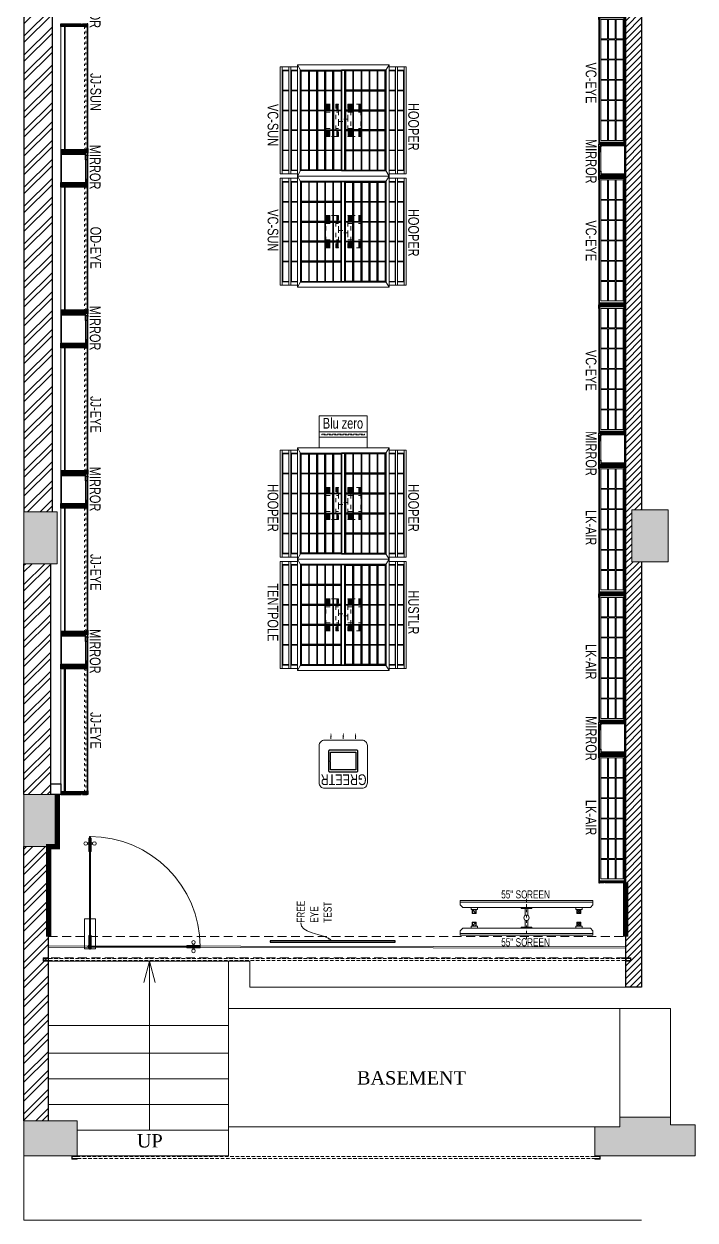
# Model space of a CAD drawing. Header units: feet. Extents: x 3163340 to 3169606, y -5539336 to -5517086.
# Drawn here: x 3163340 to 3169606, y -5539336 to -5528161 of the extents above; entities that cross this region are included whole.
import ezdxf
from ezdxf import colors
from ezdxf.entities.mleader import LeaderData, LeaderLine
from ezdxf.math import Vec2, Vec3

# ---------------------------------------------------------------- set-up
doc = ezdxf.new("R2010")
doc.units = ezdxf.units.FT
doc.header["$LTSCALE"] = 33
doc.header["$MEASUREMENT"] = 0
for name, pattern in [('ACAD_ISO03W100', [30, 12, -18]), ('D10_DASHED', [0.75, 0.5, -0.25]), ('DASHDOT2', [0.5, 0.25, -0.125, 0, -0.125]), ('HIDDEN', [9.525, 6.35, -3.175]), ('HIDDENX2', [0.75, 0.5, -0.25])]:
    doc.linetypes.add(name, pattern=pattern)
for name, color, linetype, lineweight in [('A EL4', 73, 'Continuous', 20), ('A TEXT', 142, 'Continuous', 9), ('A-COL', 243, 'Continuous', 9), ('A-Glazing', 4, 'Continuous', 20), ('A-shutter', 8, 'Continuous', 18), ('A-STAIR', 6, 'Continuous', 5), ('beam', 90, 'Continuous', 9), ('column hatch', 5, 'Continuous', 0), ('Glazing', 141, 'Continuous', 15), ('LENS-DIM', 252, 'Continuous', 5), ('LENS-FURNITURE', 13, 'Continuous', 9), ('LENS-PARTITION', 21, 'Continuous', 25), ('LENS-TEXT', 31, 'Continuous', 5), ('LENS_DIMENSION', 193, 'Continuous', 0), ('LENS_TEXT', 31, 'Continuous', 5), ('LK-EQPMT', 3, 'Continuous', 18), ('LK-FF&E FLOOR', 1, 'Continuous', 9), ('LK-FF&E WALL', 1, 'Continuous', 9), ('LK-IT', 3, 'Continuous', 18), ('LK-MIRROR', 133, 'Continuous', 13), ('LN-ELEVATION-1', 81, 'Continuous', 25), ('LN-ELEVATION-2', 103, 'Continuous', 20), ('LN-ELEVATION-3', 125, 'Continuous', 18), ('LN-ELEVATION-4', 145, 'Continuous', 13), ('LN-ELEVATION-5', 167, 'Continuous', 5), ('LN-HATCH', 251, 'Continuous', 0), ('PLANO-TXT', 252, 'Continuous', 5), ('rolling shutter', 1, 'Continuous', 5)]:
    doc.layers.add(name, color=color, linetype=linetype, lineweight=lineweight)
doc.layers.add('A-WALL', color=1, linetype='Continuous')
doc.styles.add('LK TXT', font='GILC____.TTF', dxfattribs={"height": 100})
doc.styles.get("Standard").update_dxf_attribs({"font": 'GILC____.TTF'})
doc.dimstyles.new('1_50', dxfattribs={"dimscale": 0, "dimtxt": 150, "dimasz": 63, "dimexe": 63, "dimexo": 63, "dimgap": 63, "dimtad": 0, "dimdec": 0, "dimtxsty": 'Standard', "dimblk": 'ARCHTICK', "dimcen": 2.5, "dimdle": 63, "dimclrd": 9, "dimclre": 9, "dimclrt": 256, "dimadec": 0, "dimazin": 0, "dimtfac": 1, "dimtdec": 0, "dimtmove": 1, "dimatfit": 3, "dimldrblk": 'OPEN30', "dimfxl": 1, "dimlwd": 13, "dimlwe": 13, "dimarcsym": 0})
pattern_1 = [(45, (7858054.0837, 3504049.203), (-4.4901280605, 4.4901280605), [])]

# ---------------------------------------------------------------- blocks, each defined once
blk = doc.blocks.new('*U49')
at = {"layer": 'A-shutter', "color": 5, "ltscale": 10}
for points in [[(41038450, -1561539), (41038450, -1561544), (41038405, -1561544), (41038405, -1561564), (41038450, -1561564), (41038450, -1561569), (41038400, -1561569), (41038400, -1561539)], [(41043837, -1561539), (41043837, -1561544), (41043882, -1561544), (41043882, -1561564), (41043837, -1561564), (41043837, -1561569), (41043887, -1561569), (41043887, -1561539)]]:
    blk.add_lwpolyline(points, close=True, dxfattribs=at)
at = {"layer": 'A-shutter', "color": 5, "linetype": 'HIDDENX2', "ltscale": 2}
blk.add_lwpolyline([(41038405, -1561544), (41038405, -1561564), (41043882, -1561564), (41043882, -1561544)], close=True, dxfattribs=at)
blk = doc.blocks.new('_ArchTick')
at = {"const_width": 0.15}
blk.add_lwpolyline([(-0.5, -0.5), (0.5, 0.5)], dxfattribs=at)
blk = doc.blocks.new('_Open30')
at = {"color": 0, "linetype": 'ByBlock', "lineweight": -2}
for p, q in [((-1, 0.268), (0, 0)), ((0, 0), (-1, -0.268)), ((0, 0), (-1, 0))]:
    blk.add_line(p, q, dxfattribs=at)
blk = doc.blocks.new('*U50')
at = {"layer": 'A-shutter', "color": 5, "ltscale": 10}
for points in [[(41038429, -1561539), (41038429, -1561544), (41038384, -1561544), (41038384, -1561564), (41038429, -1561564), (41038429, -1561569), (41038379, -1561569), (41038379, -1561539)], [(41043263, -1561539), (41043263, -1561544), (41043308, -1561544), (41043308, -1561564), (41043263, -1561564), (41043263, -1561569), (41043313, -1561569), (41043313, -1561539)]]:
    blk.add_lwpolyline(points, close=True, dxfattribs=at)
at = {"layer": 'A-shutter', "color": 5, "linetype": 'HIDDENX2', "ltscale": 2}
blk.add_lwpolyline([(41038384, -1561544), (41038384, -1561564), (41043308, -1561564), (41043308, -1561544)], close=True, dxfattribs=at)
blk = doc.blocks.new('BLUE ZERO')
at = {"layer": 'LENS-FURNITURE', "ltscale": 0.5}
for points in [[(86207, 120883), (86207, 120433), (85907, 120433), (85907, 120883)], [(86107, 120883), (86107, 120433), (86057, 120433), (86057, 120883)]]:
    blk.add_lwpolyline(points, close=True, dxfattribs=at)
at = {"layer": 'LENS-FURNITURE', "linetype": 'D10_DASHED', "ltscale": 2}
blk.add_lwpolyline([(86086, 120858), (86086, 120458), (86078, 120458), (86078, 120858)], close=True, dxfattribs=at)
blk = doc.blocks.new('MIRROR')
at = {"layer": 'LN-HATCH', "ltscale": 0.5}
h = blk.add_hatch(dxfattribs=at)
h.set_pattern_fill('ANSI31', color=256, scale=2)
h.set_pattern_definition([(45, (4060433.7416, 1708720.787), (-4.4901280605, 4.4901280605), [])])
h.paths.add_polyline_path([(213, 101), (231, 101), (231, -128), (213, -128)])
h.paths.add_polyline_path([(231, 95), (495, 95), (495, 101), (231, 101)])
h.paths.add_polyline_path([(513, 101), (495, 101), (495, -128), (513, -128)])
at = {"layer": 'Defpoints'}
blk.add_lwpolyline([(513, 101), (213, 101), (213, -149), (513, -149)], close=True, dxfattribs=at)
at = {"layer": 'LN-ELEVATION-1'}
for points in [[(213, 101), (231, 101), (231, -128), (213, -128)], [(231, 95), (495, 95), (495, 101), (231, 101)], [(513, 101), (495, 101), (495, -128), (513, -128)], [(260, -142), (260, -128), (215, -128), (215, -149), (224, -149), (224, -147), (216, -147), (216, -142)], [(443, -142), (443, -128), (488, -128), (488, -149), (479, -149), (479, -147), (486, -147), (486, -142)], [(505, -149), (505, -147), (509, -147), (509, -129), (488, -129), (488, -128), (511, -128), (511, -149)]]:
    blk.add_lwpolyline(points, close=True, dxfattribs=at)
at = {"layer": 'LN-ELEVATION-2', "color": 4, "lineweight": 0}
blk.add_lwpolyline([(216, -142), (486, -142), (486, -147), (216, -147)], close=True, dxfattribs=at)
at = {"layer": 'LN-ELEVATION-2'}
blk.add_lwpolyline([(260, -142), (443, -142), (443, -128), (260, -128)], close=True, dxfattribs=at)
at = {"layer": 'LN-ELEVATION-4', "ltscale": 0.5}
blk.add_line((479, -149), (224, -149), dxfattribs=at)
blk = doc.blocks.new('JJ SH 1200')
at = {"layer": 'LN-HATCH', "ltscale": 0.5}
h = blk.add_hatch(dxfattribs=at)
h.set_pattern_fill('ANSI31', color=256, scale=2)
h.set_pattern_definition([(45, (4097187.331, 1708800.267), (-4.4901280605, 4.4901280605), [])])
h.paths.add_polyline_path([(792, 220), (792, 30), (786, 30), (786, 20), (792, 20), (792, -24), (767, -24), (767, 220)])
h.paths.add_polyline_path([(-383, 180), (767, 180), (767, 186), (-383, 186)])
h.paths.add_polyline_path([(757, -24), (757, -30), (792, -30), (792, -24)])
h.paths.add_polyline_path([(-408, 220), (-408, 30), (-402, 30), (-402, 20), (-408, 20), (-408, -24), (-383, -24), (-383, 220)])
h.paths.add_polyline_path([(-373, -24), (-373, -30), (-408, -30), (-408, -24)])
at = {"layer": 'LN-ELEVATION-1', "ltscale": 0.5}
for points in [[(-408, 220), (-408, 30), (-402, 30), (-402, 20), (-408, 20), (-408, -24), (-383, -24), (-383, 220)], [(-383, 180), (767, 180), (767, 186), (-383, 186)], [(792, 220), (792, 30), (786, 30), (786, 20), (792, 20), (792, -24), (767, -24), (767, 220)], [(-373, -24), (-373, -30), (-408, -30), (-408, -24)], [(757, -24), (757, -30), (792, -30), (792, -24)]]:
    blk.add_lwpolyline(points, close=True, dxfattribs=at)
at = {"layer": 'LN-ELEVATION-3', "ltscale": 0.5}
for p, q in [((767, 220), (-383, 220)), ((757, -24), (-373, -24)), ((-373, -30), (757, -30))]:
    blk.add_line(p, q, dxfattribs=at)
at = {"layer": 'LN-ELEVATION-4', "linetype": 'ACAD_ISO03W100', "ltscale": 0.05}
blk.add_lwpolyline([(767, 0), (-383, 0), (-383, -12), (767, -12)], close=True, dxfattribs=at)
blk = doc.blocks.new('VC HD 1200')
at = {"layer": 'LN-HATCH', "ltscale": 0.5}
h = blk.add_hatch(dxfattribs=at)
h.set_pattern_fill('ANSI31', color=256, scale=2)
h.set_pattern_definition([(45, (3760859.753, 1795248.936), (-4.490128061, 4.490128061), [])])
h.paths.add_polyline_path([(-1200, 250), (-1200, 60), (-1194, 60), (-1194, 50), (-1200, 50), (-1200, 6), (-1182, 6), (-1182, 250)])
h = blk.add_hatch(dxfattribs=at)
h.set_pattern_fill('ANSI31', color=256, scale=2)
h.set_pattern_definition(pattern_1)
h.paths.add_polyline_path([(0, 250), (0, 60), (-6, 60), (-6, 50), (0, 50), (0, 6), (-18, 6), (-18, 250)])
h = blk.add_hatch(dxfattribs=at)
h.set_pattern_fill('ANSI31', color=256, scale=2)
h.set_pattern_definition([(45, (7858047.0837, 3504049.203), (-4.4901280605, 4.4901280605), [])])
h.paths.add_polyline_path([(-1165, 6), (-1165, 0), (-1200, 0), (-1200, 6)])
h = blk.add_hatch(dxfattribs=at)
h.set_pattern_fill('ANSI31', color=256, scale=2)
h.set_pattern_definition(pattern_1)
h.paths.add_polyline_path([(-28, 6), (-28, 0), (0, 0), (0, 6)])
at = {"layer": 'LN-ELEVATION-1', "ltscale": 0.5}
for points in [[(-1200, 250), (-1200, 60), (-1194, 60), (-1194, 50), (-1200, 50), (-1200, 6), (-1182, 6), (-1182, 250)], [(-18, 238), (-1182, 238), (-1182, 244), (-18, 244)], [(0, 250), (0, 60), (-6, 60), (-6, 50), (0, 50), (0, 6), (-18, 6), (-18, 250)], [(-1165, 6), (-1165, 0), (-1200, 0), (-1200, 6)], [(-35, 6), (-35, 0), (0, 0), (0, 6)]]:
    blk.add_lwpolyline(points, close=True, dxfattribs=at)
at = {"layer": 'LN-ELEVATION-3', "ltscale": 0.5}
for p, q in [((-1182, 250), (-18, 250)), ((-1165, 6), (-35, 6)), ((-35, 0), (-1165, 0))]:
    blk.add_line(p, q, dxfattribs=at)
for points in [[(-1165, 226), (-35, 226), (-35, 18), (-1165, 18)], [(-1165, 226), (-983, 226), (-983, 162), (-1165, 162)], [(-975, 226), (-794, 226), (-794, 162), (-975, 162)], [(-786, 226), (-604, 226), (-604, 162), (-786, 162)], [(-596, 226), (-414, 226), (-414, 162), (-596, 162)], [(-406, 226), (-225, 226), (-225, 162), (-406, 162)], [(-217, 226), (-35, 226), (-35, 162), (-217, 162)], [(-1165, 90), (-983, 90), (-983, 154), (-1165, 154)], [(-975, 154), (-794, 154), (-794, 90), (-975, 90)], [(-786, 154), (-604, 154), (-604, 90), (-786, 90)], [(-596, 154), (-414, 154), (-414, 90), (-596, 90)], [(-406, 154), (-225, 154), (-225, 90), (-406, 90)], [(-217, 154), (-35, 154), (-35, 90), (-217, 90)], [(-1165, 82), (-983, 82), (-983, 18), (-1165, 18)], [(-975, 82), (-794, 82), (-794, 18), (-975, 18)], [(-786, 82), (-604, 82), (-604, 18), (-786, 18)], [(-596, 82), (-414, 82), (-414, 18), (-596, 18)], [(-406, 82), (-225, 82), (-225, 18), (-406, 18)], [(-217, 82), (-35, 82), (-35, 18), (-217, 18)]]:
    blk.add_lwpolyline(points, close=True, dxfattribs=at)
blk = doc.blocks.new('Entrance Door')
at = {"layer": 'Glazing', "ltscale": 111}
blk.add_hatch(color=256, dxfattribs=at).paths.add_polyline_path([(18, -35), (18, -1235), (30, -1235), (30, -35)])
at = {"layer": 'Glazing'}
for p, q in [((30, -54), (18, -66)), ((1118, -31), (1118, -54)), ((1118, -89), (1118, -66)), ((1133, -31), (1133, -54)), ((1133, -89), (1133, -66))]:
    blk.add_line(p, q, dxfattribs=at)
at = {"layer": 'Glazing', "ltscale": 44}
for p, q in [((-5, -1156), (18, -1156)), ((-5, -1171), (18, -1171)), ((53, -1156), (30, -1156)), ((53, -1171), (30, -1171))]:
    blk.add_line(p, q, dxfattribs=at)
at = {"layer": 'Glazing'}
for points in [[(320, -120), (0, -120), (0, 0), (320, 0)], [(0, -54), (142, -54), (142, -47), (0, -47)], [(0, -66), (142, -66), (142, -74), (0, -74)], [(1181, -54), (1038, -54), (1038, -47), (1181, -47)], [(1181, -66), (1038, -66), (1038, -74), (1181, -74)]]:
    blk.add_lwpolyline(points, close=True, dxfattribs=at)
at = {"layer": 'Glazing', "ltscale": 222}
blk.add_lwpolyline([(-2, -66), (1199, -66), (1199, -54), (-2, -54)], close=True, dxfattribs=at)
at = {"layer": 'Glazing', "ltscale": 111}
blk.add_lwpolyline([(18, -35), (18, -1235), (30, -1235), (30, -35)], close=True, dxfattribs=at)
at = {"layer": 'Glazing', "ltscale": 44}
for points in [[(18, -1093), (18, -1235), (10, -1235), (10, -1093)], [(30, -1093), (30, -1235), (37, -1235), (37, -1093)]]:
    blk.add_lwpolyline(points, close=True, dxfattribs=at)
at = {"layer": 'Glazing'}
for centre, radius in [((1125, -14), 19), ((24, -59), 19.8), ((1125, -107), 19)]:
    blk.add_circle(centre, radius, dxfattribs=at)
at = {"layer": 'Glazing', "ltscale": 44}
for centre in [(-22, -1164), (70, -1164)]:
    blk.add_circle(centre, 19, dxfattribs=at)
at = {"layer": 'Glazing', "ltscale": 222}
blk.add_arc((24, -60), 1175, 270, 359.9996, dxfattribs=at)
blk = doc.blocks.new('ffgd')
at = {"layer": 'LN-ELEVATION-4', "linetype": 'ACAD_ISO03W100', "ltscale": 0.1}
blk.add_lwpolyline([(0, 47), (0, -41), (-20, -41), (-20, 47)], close=True, dxfattribs=at)
at = {"layer": 'LN-ELEVATION-5', "linetype": 'ACAD_ISO03W100', "ltscale": 0.1}
for p, q in [((-160, 166), (-160, 47)), ((-160, 166), (-160, 47)), ((-159, 166), (-159, 47)), ((-159, 166), (-159, 47)), ((-158, 166), (-158, 47)), ((-158, 166), (-158, 47)), ((-157, 166), (-157, 47)), ((-156, 166), (-156, 47)), ((-154, 166), (-154, 47)), ((-151, 166), (-151, 47)), ((-146, 166), (-146, 47)), ((-141, 166), (-141, 47)), ((-135, 166), (-135, 47)), ((-128, 166), (-128, 47)), ((-120, 166), (-120, 47)), ((-111, 166), (-111, 47)), ((-102, 166), (-102, 47)), ((-85, 166), (-85, 47)), ((65, 166), (65, 47)), ((82, 166), (82, 47)), ((91, 166), (91, 47)), ((100, 166), (100, 47)), ((108, 166), (108, 47)), ((115, 166), (115, 47)), ((121, 166), (121, 47)), ((126, 166), (126, 47)), ((131, 166), (131, 47)), ((134, 166), (134, 47)), ((136, 166), (136, 47)), ((137, 166), (137, 47)), ((138, 166), (138, 47)), ((138, 166), (138, 47)), ((139, 166), (139, 47)), ((139, 166), (139, 47)), ((140, 166), (140, 47)), ((140, 166), (140, 47)), ((-160, -41), (-160, -160)), ((-160, -41), (-160, -160)), ((-159, -41), (-159, -160)), ((-159, -41), (-159, -160)), ((-158, -41), (-158, -160)), ((-158, -41), (-158, -160)), ((-157, -41), (-157, -160)), ((-156, -41), (-156, -160)), ((-154, -41), (-154, -160)), ((-151, -41), (-151, -160)), ((-146, -41), (-146, -160)), ((-141, -41), (-141, -160)), ((-135, -41), (-135, -160)), ((-128, -41), (-128, -160)), ((-120, -41), (-120, -160)), ((-111, -41), (-111, -160)), ((-102, -41), (-102, -160)), ((-85, -41), (-85, -160)), ((65, -41), (65, -160)), ((82, -41), (82, -160)), ((91, -41), (91, -160)), ((100, -41), (100, -160)), ((108, -41), (108, -160)), ((115, -41), (115, -160)), ((121, -41), (121, -160)), ((126, -41), (126, -160)), ((131, -41), (131, -160)), ((134, -41), (134, -160)), ((136, -41), (136, -160)), ((137, -41), (137, -160)), ((138, -41), (138, -160)), ((138, -41), (138, -160)), ((139, -41), (139, -160)), ((139, -41), (139, -160)), ((140, -41), (140, -160)), ((140, -41), (140, -160))]:
    blk.add_line(p, q, dxfattribs=at)
for points in [[(140, 73), (140, 166), (-160, 166), (-160, 73)], [(140, -67), (140, -160), (-160, -160), (-160, -67)]]:
    blk.add_lwpolyline(points, dxfattribs=at)
for points in [[(140, 73), (140, 47), (-160, 47), (-160, 73)], [(140, -41), (140, -67), (-160, -67), (-160, -41)]]:
    blk.add_lwpolyline(points, close=True, dxfattribs=at)
blk = doc.blocks.new('EURO 1040 x 1175')
at = {"layer": 'LN-ELEVATION-1'}
for points in [[(-470, -327), (470, -327), (470, 468), (-470, 468)], [(-470, 85), (470, 85), (470, 468), (-470, 468)], [(-283, 85), (-277, 85), (-277, 468), (-283, 468)], [(-96, 85), (-90, 85), (-90, 468), (-96, 468)], [(90, 85), (96, 85), (96, 468), (90, 468)], [(277, 85), (283, 85), (283, 468), (277, 468)], [(-470, 387), (-283, 387), (-283, 393), (-470, 393)], [(-277, 387), (-96, 387), (-96, 393), (-277, 393)], [(-90, 387), (90, 387), (90, 393), (-90, 393)], [(96, 387), (277, 387), (277, 393), (96, 393)], [(283, 387), (470, 387), (470, 393), (283, 393)], [(-470, 311), (-283, 311), (-283, 317), (-470, 317)], [(-470, 236), (-283, 236), (-283, 242), (-470, 242)], [(-277, 311), (-96, 311), (-96, 317), (-277, 317)], [(-277, 236), (-96, 236), (-96, 242), (-277, 242)], [(-90, 311), (90, 311), (90, 317), (-90, 317)], [(-90, 236), (90, 236), (90, 242), (-90, 242)], [(96, 311), (277, 311), (277, 317), (96, 317)], [(96, 236), (277, 236), (277, 242), (96, 242)], [(283, 311), (470, 311), (470, 317), (283, 317)], [(283, 236), (470, 236), (470, 242), (283, 242)], [(-470, 160), (-283, 160), (-283, 166), (-470, 166)], [(-277, 160), (-96, 160), (-96, 166), (-277, 166)], [(-90, 160), (90, 160), (90, 166), (-90, 166)], [(96, 160), (277, 160), (277, 166), (96, 166)], [(283, 160), (470, 160), (470, 166), (283, 166)], [(-470, 85), (470, 85), (470, 55), (-470, 55)], [(-470, 55), (470, 55), (470, -327), (-470, -327)], [(-283, 55), (-277, 55), (-277, -327), (-283, -327)], [(-96, 55), (-90, 55), (-90, -327), (-96, -327)], [(90, 55), (96, 55), (96, -327), (90, -327)], [(277, 55), (283, 55), (283, -327), (277, -327)], [(-470, -20), (-283, -20), (-283, -26), (-470, -26)], [(-470, -96), (-283, -96), (-283, -102), (-470, -102)], [(-277, -20), (-96, -20), (-96, -26), (-277, -26)], [(-277, -96), (-96, -96), (-96, -102), (-277, -102)], [(-90, -20), (90, -20), (90, -26), (-90, -26)], [(-90, -96), (90, -96), (90, -102), (-90, -102)], [(96, -20), (277, -20), (277, -26), (96, -26)], [(96, -96), (277, -96), (277, -102), (96, -102)], [(283, -20), (470, -20), (470, -26), (283, -26)], [(283, -96), (470, -96), (470, -102), (283, -102)], [(-470, -171), (-283, -171), (-283, -177), (-470, -177)], [(-277, -171), (-96, -171), (-96, -177), (-277, -177)], [(-90, -171), (90, -171), (90, -177), (-90, -177)], [(96, -171), (277, -171), (277, -177), (96, -177)], [(283, -171), (470, -171), (470, -177), (283, -177)], [(-470, -246), (-283, -246), (-283, -252), (-470, -252)], [(-277, -246), (-96, -246), (-96, -252), (-277, -252)], [(-90, -246), (90, -246), (90, -252), (-90, -252)], [(96, -246), (277, -246), (277, -252), (96, -252)], [(283, -246), (470, -246), (470, -252), (283, -252)]]:
    blk.add_lwpolyline(points, close=True, dxfattribs=at)
for points in [[(-283, 462), (-464, 462), (-464, 317)], [(-96, 462), (-277, 462)], [(90, 462), (-90, 462)], [(277, 462), (96, 462)], [(464, 317), (464, 462), (283, 462)], [(-464, 311), (-464, 242)], [(-464, 236), (-464, 166)], [(464, 242), (464, 311)], [(464, 166), (464, 236)], [(-464, 160), (-464, 91), (-283, 91)], [(283, 91), (464, 91), (464, 160)], [(-464, -20), (-464, 49), (-283, 49)], [(-277, 91), (-96, 91)], [(-277, 49), (-96, 49)], [(-90, 91), (90, 91)], [(-90, 49), (90, 49)], [(96, 91), (277, 91)], [(96, 49), (277, 49)], [(283, 49), (464, 49), (464, -20)], [(-464, -96), (-464, -26)], [(-464, -171), (-464, -102)], [(464, -26), (464, -96)], [(464, -102), (464, -171)], [(-283, -321), (-464, -321), (-464, -177)], [(464, -177), (464, -321), (283, -321)], [(-96, -321), (-277, -321)], [(90, -321), (-90, -321)], [(277, -321), (96, -321)]]:
    blk.add_lwpolyline(points, dxfattribs=at)
at = {"layer": 'LN-ELEVATION-2'}
blk.add_lwpolyline([(-520, -357), (520, -357), (520, 498), (-520, 498)], close=True, dxfattribs=at)
for points in [[(-470, 468), (-520, 498)], [(470, 468), (520, 498)], [(-470, -327), (-520, -357)], [(470, -327), (520, -357)]]:
    blk.add_lwpolyline(points, dxfattribs=at)
at = {"layer": 'LN-ELEVATION-3'}
for points in [[(-500, 560), (500, 560), (500, 578), (-500, 578)], [(-500, 498), (-470, 498), (-470, 560), (-500, 560)], [(470, 498), (500, 498), (500, 560), (470, 560)], [(-500, -357), (-470, -357), (-470, -419), (-500, -419)], [(-500, -419), (500, -419), (500, -437), (-500, -437)], [(470, -357), (500, -357), (500, -419), (470, -419)]]:
    blk.add_lwpolyline(points, close=True, dxfattribs=at)
at = {"layer": 'LN-ELEVATION-4'}
for points in [[(-500, 640), (500, 640), (500, 658), (-500, 658)], [(-500, 578), (-470, 578), (-470, 640), (-500, 640)], [(-470, 498), (-464, 498), (-464, 560), (-470, 560)], [(-464, 554), (-283, 554), (-283, 560), (-464, 560)], [(-283, 498), (-277, 498), (-277, 560), (-283, 560)], [(-277, 554), (-96, 554), (-96, 560), (-277, 560)], [(-96, 498), (-90, 498), (-90, 560), (-96, 560)], [(-90, 554), (90, 554), (90, 560), (-90, 560)], [(90, 498), (96, 498), (96, 560), (90, 560)], [(96, 554), (277, 554), (277, 560), (96, 560)], [(277, 498), (283, 498), (283, 560), (277, 560)], [(283, 554), (464, 554), (464, 560), (283, 560)], [(464, 498), (470, 498), (470, 560), (464, 560)], [(470, 578), (500, 578), (500, 640), (470, 640)], [(-500, -437), (-470, -437), (-470, -499), (-500, -499)], [(-470, -357), (-464, -357), (-464, -419), (-470, -419)], [(-464, -413), (-283, -413), (-283, -419), (-464, -419)], [(-283, -357), (-277, -357), (-277, -419), (-283, -419)], [(-277, -413), (-96, -413), (-96, -419), (-277, -419)], [(-96, -357), (-90, -357), (-90, -419), (-96, -419)], [(-90, -413), (90, -413), (90, -419), (-90, -419)], [(90, -357), (96, -357), (96, -419), (90, -419)], [(96, -413), (277, -413), (277, -419), (96, -419)], [(277, -357), (283, -357), (283, -419), (277, -419)], [(283, -413), (464, -413), (464, -419), (283, -419)], [(464, -357), (470, -357), (470, -419), (464, -419)], [(470, -437), (500, -437), (500, -499), (470, -499)], [(-500, -499), (500, -499), (500, -517), (-500, -517)]]:
    blk.add_lwpolyline(points, close=True, dxfattribs=at)
at = {"layer": 'LN-ELEVATION-5'}
for points in [[(-470, 578), (-464, 578), (-464, 640), (-470, 640)], [(-464, 634), (-283, 634), (-283, 640), (-464, 640)], [(-283, 578), (-277, 578), (-277, 640), (-283, 640)], [(-277, 634), (-96, 634), (-96, 640), (-277, 640)], [(-96, 578), (-90, 578), (-90, 640), (-96, 640)], [(-90, 634), (90, 634), (90, 640), (-90, 640)], [(90, 578), (96, 578), (96, 640), (90, 640)], [(96, 634), (277, 634), (277, 640), (96, 640)], [(277, 578), (283, 578), (283, 640), (277, 640)], [(283, 634), (464, 634), (464, 640), (283, 640)], [(464, 578), (470, 578), (470, 640), (464, 640)], [(-470, -437), (-464, -437), (-464, -499), (-470, -499)], [(-283, -437), (-277, -437), (-277, -499), (-283, -499)], [(-96, -437), (-90, -437), (-90, -499), (-96, -499)], [(90, -437), (96, -437), (96, -499), (90, -499)], [(277, -437), (283, -437), (283, -499), (277, -499)], [(464, -437), (470, -437), (470, -499), (464, -499)], [(-464, -493), (-283, -493), (-283, -499), (-464, -499)], [(-277, -493), (-96, -493), (-96, -499), (-277, -499)], [(-90, -493), (90, -493), (90, -499), (-90, -499)], [(96, -493), (277, -493), (277, -499), (96, -499)], [(283, -493), (464, -493), (464, -499), (283, -499)]]:
    blk.add_lwpolyline(points, close=True, dxfattribs=at)
at = {"layer": 'LENS-DIM'}
blk.add_blockref('ffgd', (10, 67), dxfattribs=at)
blk = doc.blocks.new('GREETR 450x450')
at = {"layer": 'LN-ELEVATION-1', "linetype": 'ByBlock', "lineweight": -2}
for p, q in [((481, 340), (461, 340)), ((481, 225), (461, 225)), ((481, 110), (461, 110))]:
    blk.add_line(p, q, dxfattribs=at)
at = {"layer": 'LN-ELEVATION-1'}
for points in [[(356, 98), (356, 352, 0.414214), (346, 362), (164, 362, 0.414214), (154, 352), (154, 98, 0.414214), (164, 88), (346, 88, 0.414214)], [(264, 343), (336, 343), (336, 108), (172, 108), (172, 343), (245, 343, 0.327538), (247, 344, -0.733799), (262, 344, 0.327538)]]:
    blk.add_lwpolyline(points, format="xyb", close=True, dxfattribs=at)
at = {"layer": 'LN-ELEVATION-1', "linetype": 'ByBlock', "lineweight": -2}
for points in [[(481, 346), (481, 333), (521, 340)], [(481, 232), (481, 218), (521, 225)], [(481, 117), (481, 104), (521, 110)]]:
    blk.add_solid(points, dxfattribs=at)
at = {"layer": 'LN-ELEVATION-2'}
blk.add_lwpolyline([(50, 0), (400, 0, 0.414214), (450, 50), (450, 400, 0.414214), (400, 450), (50, 450, 0.414214), (0, 400), (0, 50, 0.414214)], format="xyb", close=True, dxfattribs=at)
at = {"layer": 'LENS-TEXT', "color": 0, "linetype": 'Continuous', "ltscale": 3, "insert": (81, 222), "char_height": 100, "attachment_point": 5, "rotation": 90, "style": 'LK TXT'}
blk.add_mtext_dynamic_manual_height_columns('GREETR', width=353.06, gutter_width=0.5, heights=[0], dxfattribs=at)
blk = doc.blocks.new('55INCH')
at = {"layer": 'LK-EQPMT', "ltscale": 12}
for p, q in [((2111559, 1135690), (2111583, 1135690)), ((2111583, 1135690), (2111608, 1135666)), ((2111608, 1134474), (2111608, 1135666)), ((2111608, 1135588), (2111627, 1135588)), ((2111627, 1135529), (2111608, 1135529)), ((2111627, 1135588), (2111627, 1135529)), ((2111627, 1134611), (2111608, 1134611)), ((2111627, 1134611), (2111627, 1134552)), ((2111608, 1134552), (2111627, 1134552)), ((2111559, 1134449), (2111583, 1134449)), ((2111583, 1134449), (2111608, 1134474))]:
    blk.add_line(p, q, dxfattribs=at)
at = {"layer": 'LK-EQPMT'}
for p, q in [((2111662, 1135543), (2111631, 1135574)), ((2111662, 1135574), (2111631, 1135543)), ((2111662, 1134597), (2111631, 1134566))]:
    blk.add_line(p, q, dxfattribs=at)
at = {"layer": 'LK-EQPMT', "ltscale": 12}
blk.add_lwpolyline([(2111543, 1135690), (2111559, 1135690), (2111559, 1134449), (2111543, 1134449)], close=True, dxfattribs=at)
at = {"layer": 'LK-EQPMT'}
for points in [[(2111627, 1135578), (2111627, 1135540), (2111665, 1135540), (2111665, 1135578)], [(2111631, 1135574), (2111631, 1135543), (2111662, 1135543), (2111662, 1135574)], [(2111627, 1134563), (2111627, 1134601), (2111665, 1134601), (2111665, 1134563)], [(2111631, 1134566), (2111631, 1134597), (2111662, 1134597), (2111662, 1134566)]]:
    blk.add_lwpolyline(points, close=True, dxfattribs=at)
blk = doc.blocks.new('A$Cd4c29eb0')
at = {"layer": 'column hatch'}
h = blk.add_hatch(color=8, dxfattribs=at)
h.dxf.hatch_style = 1
h.paths.add_polyline_path([(6266, 600), (6266, 891), (6036, 891), (6036, 961), (5563, 961), (5563, 871), (5330, 871), (5330, 600)])
h.paths.add_polyline_path([(496, 600), (496, 928), (0, 928), (0, 600)])
h.paths.add_polyline_path([(230, 3489), (310, 3489), (310, 3975), (250, 3975), (0, 3975), (0, 3489)])
h.paths.add_polyline_path([(310, 6132), (310, 6618), (0, 6618), (0, 6132)])
h.paths.add_polyline_path([(345, 12143), (345, 12632), (0, 12632), (0, 12143)])
h.paths.add_polyline_path([(355, 18576), (355, 18965), (0, 18965), (0, 18576)])
h.paths.add_polyline_path([(5965, 18615), (5965, 19098), (5617, 19098), (5617, 18615)])
h.paths.add_polyline_path([(5865, 21921), (5854, 22251), (5468, 22029), (5468, 21665)])
h.paths.add_polyline_path([(5983, 12214), (5983, 12705), (5653, 12705), (5653, 12214)])
h.paths.add_polyline_path([(6014, 6150), (6014, 6635), (5674, 6635), (5674, 6150)])
at = {"layer": 'LN-HATCH'}
h = blk.add_hatch(dxfattribs=at)
h.set_pattern_fill('ANSI32', color=256, scale=333, angle=180)
h.set_pattern_definition([(225, (-9279711.25, 5293179.77), (88.2999593, -88.2999593), []), (225, (-9279770.12, 5293179.77), (88.2999593, -88.2999593), [])])
h.paths.add_polyline_path([(275, 12632), (275, 18576), (0, 18576), (0, 12632)])
h.paths.add_polyline_path([(265, 6618), (265, 12143), (0, 12143), (0, 6618)])
h.paths.add_polyline_path([(250, 3975), (250, 6132), (0, 6132), (0, 3975)])
h.paths.add_polyline_path([(230, 928), (230, 3489), (0, 3489), (0, 928)])
h.paths.add_polyline_path([(5468, 21765), (5468, 22029), (45, 18965), (355, 18965), (355, 18876)])
h = blk.add_hatch(dxfattribs=at)
h.set_pattern_fill('ANSI31', color=256, scale=333, angle=180)
h.set_pattern_definition([(225, (-9279711.25, 5293179.775), (29.43331977, -29.43331977), [])])
h.paths.add_polyline_path([(5767, 19098), (5767, 21858), (5617, 21761), (5617, 19098)])
h.paths.add_polyline_path([(5653, 12705), (5767, 12705), (5767, 18615), (5617, 18615), (5617, 2176), (5767, 2176), (5767, 6150), (5674, 6150), (5674, 6635), (5767, 6635), (5767, 12214), (5653, 12214)])
at = {"layer": 'A EL4'}
blk.add_line((496, 600), (1910, 600), dxfattribs=at)
at = {"layer": 'A-COL'}
for points in [[(310, 6132), (310, 6618), (0, 6618), (0, 6132)], [(6014, 6150), (6014, 6635), (5674, 6635), (5674, 6150)], [(230, 3489), (0, 3489), (0, 3975), (250, 3975), (310, 3975), (310, 3489)], [(496, 928), (0, 928), (0, 600), (496, 600)], [(5330, 600), (6266, 600), (6266, 891), (6036, 891), (6036, 961), (5563, 961), (5563, 871), (5330, 871)]]:
    blk.add_lwpolyline(points, close=True, dxfattribs=at)
at = {"layer": 'A-Glazing'}
blk.add_lwpolyline([(230, 2561), (5617, 2553), (5617, 2541), (230, 2549)], close=True, dxfattribs=at)
at = {"layer": 'A-STAIR'}
for p, q in [((230, 2419), (1910, 2419)), ((1910, 1976), (1910, 2419)), ((1910, 2419), (2110, 2419)), ((2110, 2419), (2110, 2176)), ((5767, 2176), (2110, 2176)), ((1910, 1976), (1910, 600)), ((6036, 1976), (1910, 1976)), ((230, 1819), (1910, 1819)), ((230, 1560), (1910, 1560)), ((230, 1320), (1910, 1320)), ((230, 1080), (1910, 1080)), ((496, 840), (1910, 840)), ((5330, 871), (1910, 871)), ((0, 600), (0, 0)), ((0, 0), (5767, 0))]:
    blk.add_line(p, q, dxfattribs=at)
at = {"layer": 'A-STAIR', "linetype": 'HIDDEN', "ltscale": 5}
for p, q in [((5563, 961), (5563, 1976)), ((6036, 961), (6036, 1976))]:
    blk.add_line(p, q, dxfattribs=at)
at = {"layer": 'A-WALL'}
for p, q in [((5617, 18615), (5617, 2176)), ((5767, 12214), (5767, 6635)), ((0, 12143), (0, 6618)), ((265, 6618), (265, 12143)), ((5767, 6150), (5767, 2176)), ((0, 3975), (0, 6132)), ((250, 3975), (250, 6132)), ((0, 928), (0, 3489)), ((230, 928), (230, 3489)), ((5767, 2176), (5617, 2176))]:
    blk.add_line(p, q, dxfattribs=at)
at = {"layer": 'beam', "linetype": 'HIDDEN', "ltscale": 0.4}
blk.add_lwpolyline([(230, 2649), (5617, 2649), (5617, 2449), (230, 2449)], close=True, dxfattribs=at)
at = {"layer": 'rolling shutter'}
for name, p in [('*U49', (-41038220, 1563988)), ('*U50', (-41037933, 1562139))]:
    blk.add_blockref(name, p, dxfattribs=at)
at = {"layer": 'A TEXT', "insert": (3109, 1391), "char_height": 125, "attachment_point": 1}
blk.add_mtext_dynamic_manual_height_columns('{\\fCentury|b0|i0|c0|p18;BASEMENT}', width=3292.7, gutter_width=25.6, heights=[0], dxfattribs=at)
at = {"layer": 'A-STAIR', "insert": (1054, 803), "char_height": 125, "attachment_point": 1}
blk.add_mtext_dynamic_manual_height_columns('{\\fCentury|b0|i0|c0|p18;UP}', width=3292.7, gutter_width=25.6, heights=[0], dxfattribs=at)
at = {"layer": 'A-STAIR'}
blk.add_leader([(1171, 2419), (1171, 840)], dimstyle='1_50', override={"dimscale": 1, "dimasz": 200, "dimclrd": 256}, dxfattribs=at)

msp = doc.modelspace()

# ---------------------------------------------------------------- linework, layer by layer
msp.add_lwpolyline([(3166807, -5536728), (3165639, -5536728), (3165639, -5536740), (3166807, -5536740)], close=True)
at = {"layer": 'LENS-PARTITION'}
msp.add_lwpolyline([(3163590, -5535261), (3163685, -5535261), (3163685, -5535361), (3163590, -5535361)], close=True, dxfattribs=at)
at = {"layer": 'LK-IT', "color": 1, "linetype": 'DASHDOT2', "ltscale": 3}
msp.add_line((3168032, -5536757), (3168032, -5536268), dxfattribs=at)
at = {"layer": 'LK-IT'}
for points in [[(3168082, -5536415), (3167982, -5536415), (3167982, -5536425), (3168082, -5536425)], [(3168082, -5536610), (3167982, -5536610), (3167982, -5536600), (3168082, -5536600)]]:
    msp.add_lwpolyline(points, close=True, dxfattribs=at)
for points in [[(3168044, -5536490), (3168044, -5536425), (3168019, -5536425), (3168019, -5536490, -0.267949), (3168044, -5536490, 1)], [(3168044, -5536534), (3168044, -5536600), (3168019, -5536600), (3168019, -5536534, 0.267949), (3168044, -5536534, -1)]]:
    msp.add_lwpolyline(points, format="xyb", dxfattribs=at)
at = {"layer": 'LK-IT', "color": 1}
msp.add_circle((3168032, -5536512), 25, dxfattribs=at)
at = {"layer": 'LK-MIRROR', "linetype": 'ACAD_ISO03W100', "ltscale": 0.05, "const_width": 50}
for points in [[(3163650, -5535361), (3163650, -5535847), (3163570, -5535847), (3163570, -5536687)], [(3168957, -5536184), (3168957, -5536687)]]:
    msp.add_lwpolyline(points, dxfattribs=at)

# ---------------------------------------------------------------- block references
at = {"layer": 'A-Glazing', "xscale": 0.8748404702499005, "yscale": 0.8748404702499005, "zscale": 0.8748404702499005, "rotation": 90.00001109068089}
msp.add_blockref('Entrance Door', (3163904, -5536802), dxfattribs=at)
at = {"layer": 'LENS_DIMENSION'}
msp.add_blockref('A$Cd4c29eb0', (3163340, -5539336), dxfattribs=at)
at = {"layer": 'LK-FF&E FLOOR', "xscale": -1, "rotation": 90}
for p in [(3166391, -5529062), (3166391, -5532642)]:
    msp.add_blockref('EURO 1040 x 1175', p, dxfattribs=at)
at = {"layer": 'LK-FF&E FLOOR'}
for name, p, rotation in [('EURO 1040 x 1175', (3166391, -5530102), 90), ('BLUE ZERO', (3045662, -5445915), 270), ('EURO 1040 x 1175', (3166391, -5533682), 90), ('GREETR 450x450', (3166546, -5535302), 90)]:
    msp.add_blockref(name, p, dxfattribs=dict(at, rotation=rotation))
at = {"layer": 'LK-FF&E WALL'}
for name, p, rotation in [('VC HD 1200', (3168707, -5529284), 270), ('JJ SH 1200', (3163905, -5528953), 90.00000000000003), ('MIRROR', (3163786, -5529874), 90), ('VC HD 1200', (3168707, -5530784), 270), ('JJ SH 1200', (3163905, -5530453), 90.00000000000003), ('VC HD 1200', (3168707, -5531984), 270), ('MIRROR', (3163786, -5531374), 90), ('JJ SH 1200', (3163905, -5531953), 90.00000000000003), ('VC HD 1200', (3168707, -5533484), 270), ('MIRROR', (3163786, -5532874), 90), ('JJ SH 1200', (3163905, -5533453), 90.00000000000003), ('VC HD 1200', (3168707, -5534684), 270), ('MIRROR', (3163786, -5534374), 90)]:
    msp.add_blockref(name, p, dxfattribs=dict(at, rotation=rotation))
at = {"layer": 'LK-FF&E WALL', "xscale": -1}
for name, p, rotation in [('MIRROR', (3168855, -5529796), 270), ('MIRROR', (3168855, -5532496), 270), ('JJ SH 1200', (3163905, -5534569), 90), ('MIRROR', (3168855, -5535196), 270), ('VC HD 1200', (3168707, -5534984), 270)]:
    msp.add_blockref(name, p, dxfattribs=dict(at, rotation=rotation))
at = {"layer": 'LK-IT', "rotation": 270}
msp.add_blockref('55INCH', (2032962, -3424807), dxfattribs=at)
at = {"layer": 'LK-IT', "xscale": -1, "rotation": 270}
msp.add_blockref('55INCH', (2032962, -7648217), dxfattribs=at)

# ---------------------------------------------------------------- texts
at = {"layer": 'LENS-TEXT', "color": 0, "linetype": 'Continuous', "ltscale": 3, "char_height": 75, "width": 783.96, "attachment_point": 5, "style": 'LK TXT'}
for insert in [(3168023, -5536294), (3168023, -5536741)]:
    msp.add_mtext('\\pt225;55" SCREEN', dxfattribs=dict(at, insert=insert))
at = {"layer": 'LENS_TEXT', "linetype": 'Continuous', "ltscale": 3, "char_height": 100, "width": 324.47, "attachment_point": 5, "rotation": 270, "style": 'LK TXT'}
for insert in [(3164004, -5527992), (3168635, -5529444), (3164004, -5529499), (3164004, -5531003), (3168635, -5532175), (3164004, -5532507), (3164004, -5534023), (3168635, -5534837)]:
    msp.add_mtext('{\\C7;MIRROR}', dxfattribs=dict(at, insert=insert))
at = {"layer": 'PLANO-TXT', "linetype": 'Continuous', "ltscale": 3, "char_height": 100, "width": 271.78, "attachment_point": 5, "rotation": 270, "style": 'LK TXT'}
for s, insert in [('VC-EYE', (3168634, -5528712)), ('JJ-SUN', (3164009, -5528797)), ('VC-SUN', (3165664, -5529106)), ('HOOPER', (3166977, -5529122)), ('VC-SUN', (3165664, -5530089)), ('HOOPER', (3166977, -5530112)), ('VC-EYE', (3168634, -5530187)), ('OD-EYE', (3164009, -5530252)), ('VC-EYE', (3168634, -5531398)), ('JJ-EYE', (3164009, -5531809)), ('HOOPER', (3165664, -5532683)), ('HOOPER', (3166977, -5532683)), ('LK-AIR', (3168634, -5532867)), ('JJ-EYE', (3164009, -5533284)), ('TENTPOLE', (3165664, -5533659)), ('HUSTLR', (3166977, -5533659)), ('LK-AIR', (3168634, -5534120)), ('JJ-EYE', (3164009, -5534761)), ('LK-AIR', (3168634, -5535576))]:
    msp.add_mtext(s, dxfattribs=dict(at, insert=insert))
at = {"layer": 'PLANO-TXT', "linetype": 'Continuous', "ltscale": 3, "insert": (3166318, -5531893), "char_height": 100, "width": 510.55, "attachment_point": 5, "style": 'LK TXT'}
msp.add_mtext('\\pt800;Blu zero', dxfattribs=at)

# ---------------------------------------------------------------- leaders
at = {"layer": 'LENS_TEXT', "color": 1, "linetype": 'Continuous', "ltscale": 3}
ml = msp.add_multileader_mtext('Standard', dxfattribs=at)
ml.set_content('{\\C256;FREE EYE TEST}', color=1)
ml.set_leader_properties(color=256, linetype='ByLayer', lineweight=-1)
ml.build(insert=Vec2(0, 0))
ml.multileader.update_dxf_attribs({"leader_type": 2, "dogleg_length": 0.36, "arrow_head_size": 50})
ctx = ml.context
ctx.base_point, ctx.char_height, ctx.arrow_head_size, ctx.landing_gap_size, ctx.plane_origin, ctx.plane_x_axis, ctx.plane_y_axis = Vec3(3165925, -5536558), 75, 50, 0.09, Vec3(3164562, -5537835), Vec3(0, 1), Vec3(-1, 0)
notes = []
notes.append((ctx, [(0, (1, 1, 0), (3165925, -5536558), (0, 1), 0.36, [(1, [(3166223, -5536728)], 0, [])])]))
ctx.mtext.insert, ctx.mtext.text_direction, ctx.mtext.rotation, ctx.mtext.width, ctx.mtext.flow_direction = Vec3(3165887, -5536558), Vec3(0, 1), 1.570796, 354.24, 5
for ctx, leaders in notes:
    for number, flags, end, landing, length, lines in leaders:
        leader = LeaderData()
        leader.index, (leader.has_last_leader_line, leader.has_dogleg_vector, leader.attachment_direction) = number, flags
        leader.last_leader_point, leader.dogleg_vector, leader.dogleg_length = Vec3(end), Vec3(landing), length
        for number, points, colour, breaks in lines:
            line = LeaderLine()
            line.index, line.vertices, line.color, line.breaks = number, Vec3.list(points), colors.encode_raw_color(colour), breaks
            leader.lines.append(line)
        ctx.leaders.append(leader)

doc.saveas('drawing.dxf')
